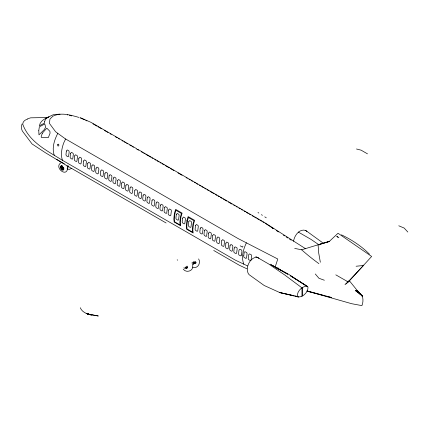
<?xml version="1.0" encoding="UTF-8"?>
<svg xmlns="http://www.w3.org/2000/svg" width="430" height="430" viewBox="0 0 430 430"><rect width="100%" height="100%" fill="white"/><g stroke="black" fill="none" stroke-linecap="round" stroke-linejoin="round"><path stroke-width="0.64" d="M63.586 169.2L63.887 169.662C62.011 170.366 60.184 167.238 61.323 165.738L61.624 166.2C60.442 167.394 62.968 170.619 63.86 168.667M67.607 167.899C67.15 178.219 53.626 167.334 60.926 162.825M192.715 265.466C193.769 270.921 186.201 273.491 183.207 269.062M251.093 260.128L251.572 255.845L251.276 254.775L249.47 253.888L248.631 254.775L248.223 258.742L248.674 259.72L250.496 260.596M293.572 241.278C294.211 235.731 299.511 228.325 305.768 230.485L323.344 243.24M62.328 169.436L62.393 169.028M275.377 266.417L277.775 259.01L238.274 238.666L65.22 138.75L55.61 131.752L49.396 123.362L49.966 119.045L52.901 116.17C61.237 112.101 70.488 115.073 78.846 117.39M62.973 166.99L63.457 167.732M22.048 123.974C21.253 126.232 21.204 128.984 22.398 131.096L32.083 143.98L45.516 152.795L66.22 165.303L166.104 222.971M242.966 246.143L242.509 247.153L240.187 245.815M246.406 242.821C243.305 249.282 241.047 257.204 243.788 264.133M57.754 133.429C54.368 139.949 51.681 148.027 54.255 155.246M65.607 138.976L63.823 142.696A24.795 14.314 -60 0 0 62.071 159.073L62.694 160.454M61.915 169.049L62.076 168.732M345.887 284.042L348.945 281.354L371.638 256.452L338.039 233.253L329.144 241.595L318.087 244.885L318.689 252.904L320.339 262.236M363.785 265.127L348.063 281.865L345.005 284.552M276.968 268.573L277.957 267.739M277.99 269.046L278.973 268.218M270.147 264.176L287.745 274.19L271.384 264.95L289.121 274.598L306.558 286.047C301.892 286.59 296.963 291.309 297.393 296.179L297.942 296.834C302.913 297.689 308.396 291.895 307.977 286.993L290.175 275.625L307.428 286.342M71.348 168.501L69.294 169.399L67.048 168.882M192.602 262.375L194.903 263.697L195.956 263.09L195.956 262.316L194.806 261.655M294.706 248.411L301.613 249.787L329.391 241.375L318.479 244.654M61.624 166.2L62.162 166.066L62.022 165.566M186.878 267.417L187.19 268.1L185.491 267.573L185.577 267.014L186.475 267.433L187.211 267.25M48.982 116.799L45.827 118.239L53.315 114.692M27.654 118.744L30.686 117.825L48.241 117.508M27.73 119.105C25.246 119.696 22.779 121.416 22.742 124.227C29.261 142.153 47.241 150.779 62.307 160.234L235.361 260.145L247.567 265.928M61.253 168.033L61.571 167.958M53.798 114.573L60.039 114.122M356.104 266.24L363.232 265.53M61.049 167.474L61.415 167.528M295.399 296.06L297.995 296.625L295.383 296.034M298.812 297.13L279.747 292.556L264.171 285.482L249.045 274.625C244.159 268.933 250.249 256.011 257.946 257.344L258.946 258.349M356.491 148.99L361.135 150.183L367.494 153.854M67.359 114.853L67.671 115.009M307.122 291.234L331.503 297.528L326.348 296.109M307.052 290.906L325.064 295.759M307.02 290.997L351.654 303.704L361.915 305.628C363.237 302.602 363.28 298.683 362.167 295.577L355.347 290.513L362.404 295.947L356.524 290.438L358.862 292.819M324.365 280.236L318.931 278.264L315.292 273.974M69.348 115.208L71.579 115.917M192.737 267.191C197.553 269.228 201.235 262.897 198.638 258.919M79.889 117.734L84.57 119.803M88.344 314.276C85.049 313.067 81.603 311.212 80.276 307.74M398.771 225.782L404.173 228.067L407.839 232.044M80.55 117.782L91.015 122.356L136.353 148.527M85.758 120.357L86.946 120.916M60.953 166.931L61.34 167.114M246.944 268.82L239.274 265.219L213.721 250.464M341.442 234.823C351.708 239.757 361.399 246.078 369.461 254.173M194.844 261.687L195.956 262.316L194.903 262.923L193.177 261.929M298.253 232.028L311.078 239.429L319.184 244.987M137.552 149.221L264.068 222.267L305.708 248.809M92.977 123.84L97.019 126.173M98.169 126.834L101.63 128.833M104.517 130.5L105.334 130.973M105.742 131.209L106.801 131.822M107.21 132.058L108.027 132.526M110.139 133.746L111.193 134.353M115.391 136.778L117.11 137.772M118.255 138.433L119.406 139.094M121.943 140.562L123.098 141.228M124.254 141.895L125.409 142.561M126.533 143.212L127.629 143.846M129.817 145.109L131.381 146.012M132.424 146.608L133.461 147.21M136.278 148.839L137.353 149.457M137.75 149.688L138.546 150.151M141.362 151.774L142.491 152.424M143.615 153.075L144.743 153.725M145.786 154.327L148.398 155.837M148.92 156.138L150.661 157.143M151.822 157.815L152.983 158.482M154.73 159.487L155.891 160.159M157.052 160.831L158.794 161.836M159.955 162.508L161.116 163.18M162.277 163.846L164.018 164.857M165.179 165.523L169.248 167.872M170.409 168.544L173.892 170.554M177.955 172.903L182.024 175.246M186.088 177.595L187.249 178.267M188.99 179.272L190.151 179.944M191.312 180.611L192.473 181.283M194.22 182.288L195.381 182.96M196.542 183.631L197.703 184.303M199.445 185.308L200.606 185.975M201.767 186.647L203.508 187.652M204.669 188.324L205.836 188.996M206.997 189.668L208.738 190.673M209.899 191.339L213.963 193.688M215.124 194.36L216.865 195.365M218.026 196.037L219.192 196.709M220.353 197.375L222.095 198.38M223.256 199.052L226.739 201.063M228.48 202.073L231.969 204.083M233.71 205.088L234.871 205.76M236.032 206.432L237.193 207.099M238.935 208.104L240.096 208.776M241.257 209.448L242.418 210.119M244.159 211.125L245.326 211.797M246.487 212.463L248.228 213.468M249.389 214.14L250.55 214.812M252.292 215.817L253.453 216.489M254.614 217.161L256.355 218.166M257.516 218.838L258.683 219.504M259.844 220.176L261.585 221.181M262.746 221.853L263.907 222.525M255.796 256.538L268.621 263.945L284.832 275.055L301.957 287.858L301.957 296.281M56.507 159.283L64.317 163.787M335.814 274.851L348.063 281.865L348.945 281.354L348.633 281.086M193.296 261.94L194.903 262.923L194.903 263.697M257.995 212.511L258.839 213.054M177.176 259.827L177.724 260.171M261.392 214.667L262.413 215.312M283.37 235.178L284.488 235.893M286.17 236.957L287.847 238.026M289.524 239.096L291.207 240.16M264.751 216.833L266.283 217.816M265.068 223.191L273.227 228.513M276.232 230.485L278.409 231.937M60.963 166.437L61.35 166.732M305.768 230.485L306.912 231.576M272.271 227.889L273.093 228.717M361.2 295.2L362.603 296.63L357.529 290.814L360.345 294.459M61.092 166.034L61.447 166.426M349.052 280.371L360.157 294.104M347.037 281.897L347.429 282.424M348.031 281.322L348.305 281.919M61.641 165.582L61.866 166.082M63.344 169.323L63.57 169.823M191.974 262.768L192.473 264.138M67.064 165.926L67.429 166.926M186.475 267.433L186.663 268.121M63.049 169.334L63.188 169.834M63.796 167.872L63.871 168.291M186.034 267.293L186.088 267.938M62.726 169.232L62.764 169.705M302.688 287.374L302.688 295.797M63.715 168.947A1.801 1.037 60 0 1 62.339 167.781A1.801 1.037 60 0 1 62.114 166.039M68.413 166.071A2.349 1.355 60 0 1 67.343 167.437M68.263 166.039A1.801 1.037 60 0 1 67.929 165.835M187.023 266.073A3.22 1.86 60 0 1 186.443 268.578A3.22 1.86 60 0 1 183.949 267.605M187.389 266.906A2.462 1.419 60 0 1 186.491 266.487M193.822 262.966A3.22 1.86 60 0 1 192.355 264.832M194.054 263.058A2.462 1.419 60 0 1 193.156 262.639M318.893 263.638A246.788 155.703 5.1 0 1 301.613 249.787M338.888 237.58A203.282 117.363 60 0 0 336.754 236.312A134.896 77.884 60 0 0 338.002 237.355M241.44 255.06L240.805 255.92L238.989 255.044L238.537 254.065L238.946 250.249L239.838 249.18L241.644 250.066L241.939 251.136L241.44 255.06M243.799 255.447L243.692 256.554L244.143 257.532L245.96 258.409L246.557 257.941L247.067 253.641L246.772 252.571L244.966 251.69L244.213 252.243L243.799 255.447M66.36 151.07L65.962 154.816L66.365 155.821L68.031 156.783L68.596 156.337L69.171 151.994L68.934 150.892L67.263 149.93L66.36 151.07M70.52 153.472L70.122 157.219L70.525 158.224L72.197 159.186L72.756 158.734L73.331 154.397L73.095 153.295L71.423 152.333L70.52 153.472M74.686 155.875L74.282 159.621L74.686 160.626L76.357 161.589L76.916 161.137L77.491 156.799L77.255 155.698L75.589 154.736L74.686 155.875M78.846 158.278L78.443 162.024L78.846 163.029L80.517 163.991L81.076 163.54L81.657 159.202L81.415 158.1L79.749 157.138L78.846 158.278M83.576 161.008L83.178 164.754L83.581 165.76L85.253 166.722L85.812 166.276L86.387 161.933L86.15 160.836L84.479 159.869L83.576 161.008M87.736 163.411L87.338 167.157L87.742 168.162L89.413 169.124L89.972 168.678L90.547 164.335L90.311 163.239L88.639 162.271L87.736 163.411M91.902 165.813L91.499 169.56L91.902 170.565L93.573 171.527L94.132 171.081L94.707 166.738L94.471 165.641L92.805 164.674L91.902 165.813M96.062 168.216L95.659 171.962L96.062 172.968L97.734 173.93L98.293 173.483L98.873 169.141L98.637 168.039L96.965 167.076L96.062 168.216M100.792 170.952L100.394 174.693L100.797 175.698L102.469 176.666L103.028 176.214L103.603 171.876L103.367 170.775L101.695 169.807L100.792 170.952M104.958 173.354L104.555 177.096L104.958 178.101L106.629 179.068L107.188 178.617L107.763 174.279L107.527 173.177L105.861 172.21L104.958 173.354M109.118 175.757L108.715 179.498L109.118 180.503L110.79 181.471L111.348 181.019L111.929 176.682L111.687 175.58L110.021 174.612L109.118 175.757M113.278 178.154L112.875 181.901L113.283 182.906L114.95 183.868L115.509 183.422L116.089 179.084L115.853 177.982L114.181 177.015L113.278 178.154M117.573 180.638L117.17 184.379L117.573 185.384L119.244 186.351L119.803 185.9L120.379 181.562L120.142 180.46L118.476 179.493L117.573 180.638M121.733 183.04L121.33 186.781L121.733 187.786L123.405 188.754L123.964 188.302L124.544 183.965L124.302 182.863L122.636 181.895L121.733 183.04M125.893 185.443L125.49 189.184L125.899 190.189L127.565 191.156L128.124 190.705L128.704 186.367L128.468 185.266L126.796 184.298L125.893 185.443M130.053 187.846L129.656 191.587L130.059 192.592L131.725 193.559L132.284 193.108L132.865 188.77L132.628 187.668L130.956 186.701L130.053 187.846M134.789 190.576L134.386 194.322L134.789 195.322L136.46 196.29L137.019 195.838L137.595 191.5L137.358 190.399L135.692 189.436L134.789 190.576M138.949 192.979L138.546 196.725L138.949 197.725L140.621 198.692L141.18 198.241L141.76 193.903L141.524 192.801L139.852 191.839L138.949 192.979M143.109 195.381L142.706 199.122L143.115 200.127L144.781 201.095L145.34 200.643L145.921 196.306L145.684 195.204L144.012 194.242L143.109 195.381M147.27 197.784L146.872 201.525L147.275 202.53L148.947 203.498L149.506 203.046L150.081 198.708L149.844 197.606L148.173 196.644L147.27 197.784M152.005 200.514L151.602 204.261L152.005 205.266L153.677 206.228L154.236 205.782L154.811 201.439L154.574 200.337L152.908 199.375L152.005 200.514M156.165 202.917L155.762 206.663L156.171 207.668L157.837 208.631L158.396 208.184L158.976 203.841L158.74 202.74L157.068 201.777L156.165 202.917M160.325 205.32L159.928 209.066L160.331 210.071L161.997 211.033L162.556 210.587L163.137 206.244L162.9 205.142L161.228 204.18L160.325 205.32M164.486 207.722L164.088 211.469L164.491 212.474L166.163 213.436L166.722 212.99L167.297 208.647L167.06 207.545L165.389 206.583L164.486 207.722M168.565 210.076L168.162 213.823L168.565 214.828L170.237 215.79L170.796 215.339L171.371 211.001L171.135 209.899L169.468 208.937L168.565 210.076M174.403 213.447L173.806 219.031L174.172 222.025L180.67 225.777L180.304 222.783L180.901 217.198L182.116 213.113L175.617 209.356L174.403 213.447M174.876 213.721L174.279 219.305L174.58 221.783L180.132 224.992L179.831 222.509L180.428 216.924L181.444 213.5L175.897 210.297L174.876 213.721M176.305 214.549L175.908 218.29L176.311 219.295L177.982 220.262L178.541 219.811L179.117 215.473L178.88 214.371L177.208 213.409L176.305 214.549M182.6 218.182L182.196 221.923L182.605 222.928L184.271 223.896L184.83 223.444L185.411 219.106L185.174 218.005L183.502 217.037L182.6 218.182M186.916 220.671L186.319 226.255L186.684 229.249L193.183 233.001L192.817 230.012L193.419 224.428L194.634 220.337L188.13 216.586L186.916 220.671M187.394 220.945L186.792 226.529L187.098 229.013L192.645 232.216L192.344 229.738L192.941 224.148L193.962 220.724L188.41 217.521L187.394 220.945M188.738 221.724L188.335 225.47L188.743 226.47L190.409 227.438L190.968 226.986L191.549 222.649L191.312 221.547L189.641 220.585L188.738 221.724M195.483 225.621L195.086 229.362L195.489 230.367L197.16 231.335L197.719 230.883L198.294 226.546L198.058 225.444L196.386 224.481L195.483 225.621M200.219 228.351L199.816 232.098L200.219 233.103L201.89 234.065L202.449 233.614L203.03 229.276L202.788 228.174L201.122 227.212L200.219 228.351M204.379 230.754L203.976 234.5L204.384 235.506L206.051 236.468L206.61 236.016L207.19 231.679L206.954 230.577L205.282 229.615L204.379 230.754M208.539 233.157L208.142 236.903L208.545 237.908L210.211 238.87L210.775 238.419L211.35 234.081L211.114 232.979L209.442 232.017L208.539 233.157M212.7 235.559L212.302 239.306L212.705 240.311L214.376 241.273L214.935 240.822L215.511 236.484L215.274 235.382L213.602 234.42L212.7 235.559M216.989 238.032L216.586 241.778L216.989 242.783L218.66 243.745L219.219 243.299L219.794 238.956L219.558 237.854L217.892 236.892L216.989 238.032M221.719 240.762L221.321 244.509L221.724 245.514L223.39 246.476L223.949 246.03L224.53 241.692L224.293 240.59L222.622 239.623L221.719 240.762M225.879 243.165L225.481 246.911L225.884 247.916L227.556 248.879L228.115 248.432L228.69 244.095L228.454 242.993L226.782 242.025L225.879 243.165M230.039 245.568L229.642 249.314L230.045 250.319L231.716 251.281L232.275 250.835L232.85 246.498L232.614 245.396L230.942 244.428L230.039 245.568M234.205 247.97L233.802 251.717L234.205 252.722L236.016 253.603L236.618 253.13L237.177 248.803L236.898 247.728L235.108 246.831L234.205 247.97M38.781 130.586L38.963 134.859L44.268 129.623L45.655 127.119L44.779 123.958L39.345 126.861L38.781 130.586M44.564 121.765L44.532 123.071L39.426 125.775C39.963 121.303 44.371 118.852 48.085 117.207L45.521 119.191L44.564 121.765M42.258 133.284L41.124 136.966L41.635 137.557L48.343 137.584L50.068 133.203L49.891 131.311L46.822 128.172L42.258 133.284M57.878 144.351L57.76 144.518A1.021 0.726 87.1 0 0 57.625 145.211L57.851 145.845A0.812 0.575 87.1 0 0 58.308 146.049L58.727 145.705A1.021 0.726 87.1 0 0 58.867 145.012L58.641 144.378A0.812 0.575 87.1 0 0 58.184 144.174L57.878 144.351M91.896 315.039L86.204 313.4L90.805 314.894L87.269 313.884L98.298 315.996L87.806 314.094L91.896 315.039M294.104 295.781L279.747 292.556L294.082 295.743M60.238 167.34A2.349 1.355 60 0 0 62.861 170.232A2.349 1.355 60 0 0 62.581 166.765A2.349 1.355 60 0 0 60.238 167.34"/></g></svg>
